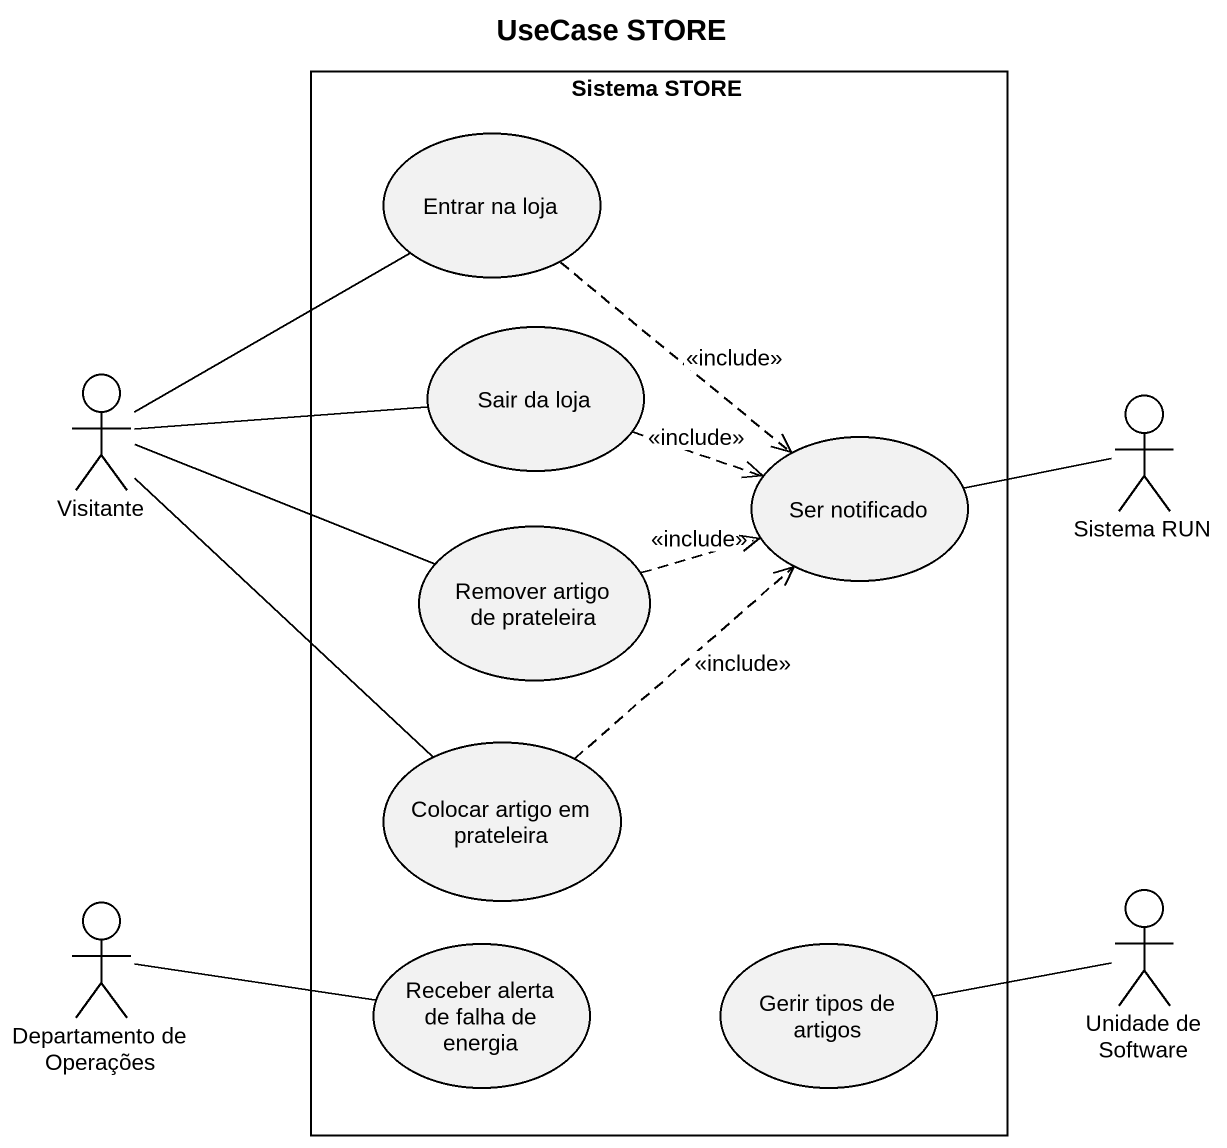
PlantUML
@startuml
title UseCase STORE
rectangle "Sistema STORE" as Sistema_STORE {
  usecase "Entrar na loja" as Entrar_na_loja
  usecase "Sair da loja" as Sair_da_loja
  usecase "Ser notificado" as Ser_notificado
  usecase "Remover artigo de prateleira" as Remover_artigo_de_prateleira
  usecase "Colocar artigo em prateleira" as Colocar_artigo_em_prateleira
  usecase "Receber alerta de falha de energia" as Receber_alerta_de_falha_de
  usecase "Gerir tipos de artigos" as Gerir_tipos_de_artigos
}
actor Visitante
actor "Sistema RUN" as Sistema_RUN
actor "Departamento de Operações" as Departamento_de_Operações
actor "Unidade de Software" as Unidade_de_Software
Entrar_na_loja ..> Ser_notificado : <<include>>
Visitante -up- Entrar_na_loja
Visitante -right- Sair_da_loja
Visitante -right- Remover_artigo_de_prateleira
Visitante -- Colocar_artigo_em_prateleira
Sair_da_loja .right.> Ser_notificado : <<include>>
Sistema_RUN -left- Ser_notificado
Remover_artigo_de_prateleira .right.> Ser_notificado : <<include>>
Colocar_artigo_em_prateleira .up.> Ser_notificado : <<include>>
Departamento_de_Operações -right- Receber_alerta_de_falha_de
Unidade_de_Software -left- Gerir_tipos_de_artigos
@enduml
